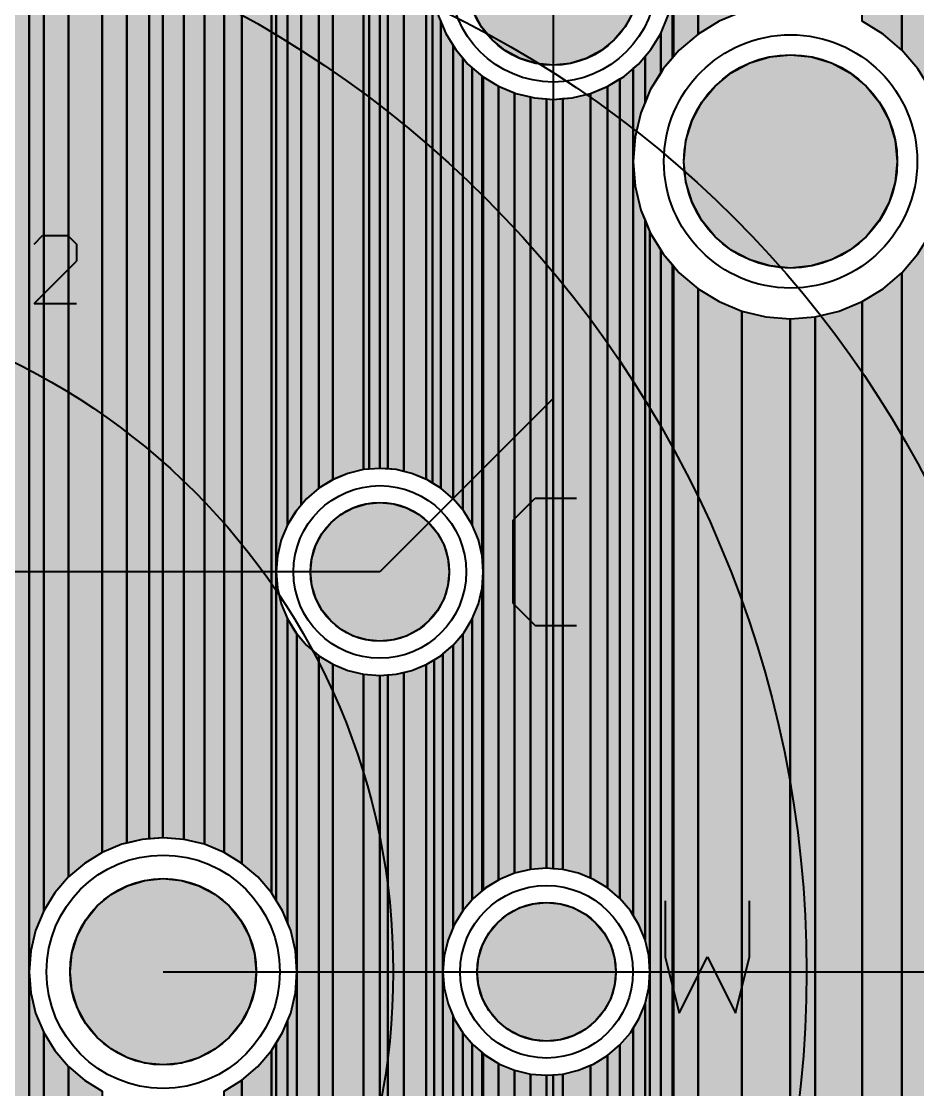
# Model space of a CAD drawing. Header units: millimetres. Extents: x 3 to 111, y 3 to 56.
# Drawn here: x 27.7 to 41.14, y 27.58 to 43.61 of the extents above; entities that cross this region are included whole.
import ezdxf

# ---------------------------------------------------------------- set-up
doc = ezdxf.new("R2010")
doc.units = ezdxf.units.MM
for name, color, linetype in [('bottom_copper', 7, 'Continuous'), ('drill_plated', 7, 'Continuous'), ('top_copper', 7, 'Continuous'), ('top_silk', 7, 'Continuous')]:
    doc.layers.add(name, color=color, linetype=linetype)

# ---------------------------------------------------------------- blocks, each defined once
blk = doc.blocks.new('Block20010')
at = {"layer": 'bottom_copper', "lineweight": 40}
for points in [[(1.3003, 39.5197), (1.0185, 39.7603), (0.7026, 39.9539), (0.7026, 51.435), (1.3003, 51.435), (1.3003, 39.5197)], [(1.7345, 38.922), (1.5409, 39.2379), (1.3003, 39.5197), (1.3003, 51.435), (1.7345, 51.435), (1.7345, 38.922)], [(1.7345, 0), (1.3003, 0), (1.3003, 36.1803), (1.5409, 36.4621), (1.7345, 36.778), (1.7345, 0)], [(1.3003, 0), (0.7026, 0), (0.7026, 35.7461), (1.0185, 35.9397), (1.3003, 36.1803), (1.3003, 0)], [(0.7026, 0), (0, 0), (0, 35.5178), (0.3603, 35.6043), (0.7026, 35.7461), (0.7026, 0)], [(0, 0), (-0.373, 0), (-0.373, 35.489), (-0.3694, 35.4887), (0, 35.5178), (0, 0)]]:
    blk.add_hatch(color=7, dxfattribs=at).paths.add_polyline_path(points, flags=0)
at = {"layer": 'bottom_copper', "color": 7, "lineweight": 40}
for points in [[(1.3003, 39.5197), (1.0185, 39.7603), (0.7026, 39.9539), (0.7026, 51.435), (1.3003, 51.435), (1.3003, 39.5197)], [(1.7345, 38.922), (1.5409, 39.2379), (1.3003, 39.5197), (1.3003, 51.435), (1.7345, 51.435), (1.7345, 38.922)], [(1.7345, 0), (1.3003, 0), (1.3003, 36.1803), (1.5409, 36.4621), (1.7345, 36.778), (1.7345, 0)], [(1.3003, 0), (0.7026, 0), (0.7026, 35.7461), (1.0185, 35.9397), (1.3003, 36.1803), (1.3003, 0)], [(0.7026, 0), (0, 0), (0, 35.5178), (0.3603, 35.6043), (0.7026, 35.7461), (0.7026, 0)], [(0, 0), (-0.373, 0), (-0.373, 35.489), (-0.3694, 35.4887), (0, 35.5178), (0, 0)]]:
    blk.add_lwpolyline(points, close=True, dxfattribs=at)
blk = doc.blocks.new('Block20551')
at = {"layer": 'bottom_copper', "lineweight": 40}
for points in [[(2.029, 39.76), (1.747, 39.52), (1.66, 39.418), (1.66, 51.435), (2.029, 51.435), (2.029, 39.76)], [(2.687, 40.096), (2.345, 39.954), (2.029, 39.76), (2.029, 51.435), (2.687, 51.435), (2.687, 40.096)], [(1.66, 39.418), (1.644, 39.398), (1.644, 40.307), (1.66, 40.59), (1.66, 39.418)], [(1.644, 39.398), (1.507, 39.238), (1.469, 39.176), (1.469, 39.769), (1.577, 40.031), (1.644, 40.307), (1.644, 39.398)], [(1.469, 39.176), (1.313, 38.922), (1.235, 38.734), (1.235, 39.427), (1.32, 39.527), (1.469, 39.769), (1.469, 39.176)], [(1.235, 38.734), (1.171, 38.58), (1.085, 38.219), (1.056, 37.85), (1.056, 39.242), (1.136, 39.311), (1.235, 39.427), (1.235, 38.734)], [(1.056, 26.536), (1.014, 26.604), (0.856, 26.789), (0.856, 39.087), (0.92, 39.126), (1.056, 39.242), (1.056, 26.536)], [(0.67, 26.947), (0.462, 27.075), (0.416, 27.094), (0.416, 38.87), (0.67, 38.975), (0.67, 26.947)], [(0.856, 26.789), (0.67, 26.947), (0.67, 38.975), (0.678, 38.978), (0.856, 39.087), (0.856, 26.789)], [(0.416, 27.094), (0.237, 27.168), (0, 27.225), (0, 38.792), (0.14, 38.803), (0.416, 38.87), (0.416, 27.094)], [(0, 27.225), (-0.146, 27.236), (-0.146, 38.781), (-0.143, 38.781), (0, 38.792), (0, 27.225)], [(1.235, 26.17), (1.142, 26.396), (1.056, 26.536), (1.056, 37.85), (1.085, 37.481), (1.171, 37.12), (1.235, 36.966), (1.235, 26.17)], [(1.306, 25.69), (1.292, 25.933), (1.235, 26.17), (1.235, 36.966), (1.306, 36.794), (1.306, 25.69)], [(1.469, 11.611), (1.32, 11.853), (1.306, 11.87), (1.306, 36.794), (1.313, 36.778), (1.469, 36.524), (1.469, 11.611)], [(1.644, 11.073), (1.577, 11.349), (1.469, 11.611), (1.469, 36.524), (1.507, 36.462), (1.644, 36.302), (1.644, 11.073)], [(1.66, 10.79), (1.644, 11.073), (1.644, 36.302), (1.66, 36.282), (1.66, 10.79)], [(2.029, 0), (1.66, 0), (1.66, 36.282), (1.747, 36.18), (2.029, 35.94), (2.029, 0)], [(2.687, 0), (2.029, 0), (2.029, 35.94), (2.345, 35.746), (2.687, 35.604), (2.687, 0)], [(3.413, 0), (2.687, 0), (2.687, 35.604), (3.047, 35.518), (3.413, 35.489), (3.413, 0)], [(1.306, 11.87), (1.235, 11.953), (1.235, 25.21), (1.292, 25.447), (1.306, 25.69), (1.306, 11.87)], [(1.235, 11.953), (1.136, 12.069), (1.056, 12.138), (1.056, 24.844), (1.142, 24.984), (1.235, 25.21), (1.235, 11.953)], [(1.056, 12.138), (0.92, 12.254), (0.856, 12.293), (0.856, 24.591), (1.014, 24.776), (1.056, 24.844), (1.056, 12.138)], [(0.856, 12.293), (0.678, 12.402), (0.67, 12.405), (0.67, 24.433), (0.856, 24.591), (0.856, 12.293)], [(0.67, 12.405), (0.416, 12.51), (0.416, 24.286), (0.462, 24.305), (0.67, 24.433), (0.67, 12.405)], [(0.416, 12.51), (0.14, 12.577), (0, 12.588), (0, 24.155), (0.237, 24.212), (0.416, 24.286), (0.416, 12.51)], [(0, 12.588), (-0.143, 12.599), (-0.146, 12.599), (-0.146, 24.143), (0, 24.155), (0, 12.588)]]:
    blk.add_hatch(color=7, dxfattribs=at).paths.add_polyline_path(points, flags=0)
at = {"layer": 'bottom_copper', "color": 7, "lineweight": 40}
for points in [[(2.029, 39.76), (1.747, 39.52), (1.66, 39.418), (1.66, 51.435), (2.029, 51.435), (2.029, 39.76)], [(2.687, 40.096), (2.345, 39.954), (2.029, 39.76), (2.029, 51.435), (2.687, 51.435), (2.687, 40.096)], [(1.66, 39.418), (1.644, 39.398), (1.644, 40.307), (1.66, 40.59), (1.66, 39.418)], [(1.644, 39.398), (1.507, 39.238), (1.469, 39.176), (1.469, 39.769), (1.577, 40.031), (1.644, 40.307), (1.644, 39.398)], [(1.469, 39.176), (1.313, 38.922), (1.235, 38.734), (1.235, 39.427), (1.32, 39.527), (1.469, 39.769), (1.469, 39.176)], [(1.235, 38.734), (1.171, 38.58), (1.085, 38.219), (1.056, 37.85), (1.056, 39.242), (1.136, 39.311), (1.235, 39.427), (1.235, 38.734)], [(1.056, 26.536), (1.014, 26.604), (0.856, 26.789), (0.856, 39.087), (0.92, 39.126), (1.056, 39.242), (1.056, 26.536)], [(0.67, 26.947), (0.462, 27.075), (0.416, 27.094), (0.416, 38.87), (0.67, 38.975), (0.67, 26.947)], [(0.856, 26.789), (0.67, 26.947), (0.67, 38.975), (0.678, 38.978), (0.856, 39.087), (0.856, 26.789)], [(0.416, 27.094), (0.237, 27.168), (0, 27.225), (0, 38.792), (0.14, 38.803), (0.416, 38.87), (0.416, 27.094)], [(0, 27.225), (-0.146, 27.236), (-0.146, 38.781), (-0.143, 38.781), (0, 38.792), (0, 27.225)], [(1.235, 26.17), (1.142, 26.396), (1.056, 26.536), (1.056, 37.85), (1.085, 37.481), (1.171, 37.12), (1.235, 36.966), (1.235, 26.17)], [(1.306, 25.69), (1.292, 25.933), (1.235, 26.17), (1.235, 36.966), (1.306, 36.794), (1.306, 25.69)], [(1.469, 11.611), (1.32, 11.853), (1.306, 11.87), (1.306, 36.794), (1.313, 36.778), (1.469, 36.524), (1.469, 11.611)], [(1.644, 11.073), (1.577, 11.349), (1.469, 11.611), (1.469, 36.524), (1.507, 36.462), (1.644, 36.302), (1.644, 11.073)], [(1.66, 10.79), (1.644, 11.073), (1.644, 36.302), (1.66, 36.282), (1.66, 10.79)], [(2.029, 0), (1.66, 0), (1.66, 36.282), (1.747, 36.18), (2.029, 35.94), (2.029, 0)], [(2.687, 0), (2.029, 0), (2.029, 35.94), (2.345, 35.746), (2.687, 35.604), (2.687, 0)], [(3.413, 0), (2.687, 0), (2.687, 35.604), (3.047, 35.518), (3.413, 35.489), (3.413, 0)], [(1.306, 11.87), (1.235, 11.953), (1.235, 25.21), (1.292, 25.447), (1.306, 25.69), (1.306, 11.87)], [(1.235, 11.953), (1.136, 12.069), (1.056, 12.138), (1.056, 24.844), (1.142, 24.984), (1.235, 25.21), (1.235, 11.953)], [(1.056, 12.138), (0.92, 12.254), (0.856, 12.293), (0.856, 24.591), (1.014, 24.776), (1.056, 24.844), (1.056, 12.138)], [(0.856, 12.293), (0.678, 12.402), (0.67, 12.405), (0.67, 24.433), (0.856, 24.591), (0.856, 12.293)], [(0.67, 12.405), (0.416, 12.51), (0.416, 24.286), (0.462, 24.305), (0.67, 24.433), (0.67, 12.405)], [(0.416, 12.51), (0.14, 12.577), (0, 12.588), (0, 24.155), (0.237, 24.212), (0.416, 24.286), (0.416, 12.51)], [(0, 12.588), (-0.143, 12.599), (-0.146, 12.599), (-0.146, 24.143), (0, 24.155), (0, 12.588)]]:
    blk.add_lwpolyline(points, close=True, dxfattribs=at)
blk = doc.blocks.new('Block21412')
at = {"layer": 'bottom_copper', "lineweight": 40}
for points in [[(0, 33.235), (-0.12, 33.244), (-0.122, 33.244), (-0.122, 51.435), (0, 51.435), (0, 33.235)], [(0.241, 33.197), (0.123, 33.225), (0, 33.235), (0, 51.435), (0.241, 51.435), (0.241, 33.197)], [(0.576, 33.079), (0.361, 33.168), (0.241, 33.197), (0.241, 51.435), (0.576, 51.435), (0.576, 33.079)], [(0.671, 33.022), (0.586, 33.075), (0.576, 33.079), (0.576, 51.435), (0.671, 51.435), (0.671, 33.022)], [(0.794, 32.947), (0.671, 33.022), (0.671, 40.59), (0.694, 40.307), (0.76, 40.031), (0.794, 39.949), (0.794, 32.947)], [(0.979, 32.789), (0.794, 32.947), (0.794, 39.949), (0.869, 39.769), (0.979, 39.588), (0.979, 32.789)], [(1.123, 32.621), (0.979, 32.789), (0.979, 39.588), (1.017, 39.527), (1.123, 39.403), (1.123, 32.621)], [(1.265, 32.396), (1.138, 32.603), (1.123, 32.621), (1.123, 39.403), (1.201, 39.311), (1.265, 39.256), (1.265, 32.396)], [(1.415, 31.933), (1.358, 32.17), (1.265, 32.396), (1.265, 39.256), (1.415, 39.128), (1.415, 31.933)], [(1.43, 31.69), (1.415, 31.933), (1.415, 39.128), (1.417, 39.126), (1.43, 39.119), (1.43, 31.69)], [(1.659, 27.065), (1.467, 26.947), (1.43, 26.916), (1.43, 39.119), (1.659, 38.978), (1.659, 27.065)], [(1.9, 27.168), (1.675, 27.075), (1.659, 27.065), (1.659, 38.978), (1.9, 38.878), (1.9, 27.168)], [(2.137, 27.225), (1.9, 27.168), (1.9, 38.878), (1.921, 38.87), (2.137, 38.818), (2.137, 27.225)], [(2.38, 27.244), (2.137, 27.225), (2.137, 38.818), (2.197, 38.803), (2.38, 38.789), (2.38, 27.244)], [(2.477, 27.236), (2.38, 27.244), (2.38, 38.789), (2.477, 38.781), (2.477, 27.236)], [(1.43, 26.916), (1.415, 26.903), (1.415, 31.447), (1.43, 31.69), (1.43, 26.916)], [(1.415, 26.903), (1.281, 26.789), (1.265, 26.77), (1.265, 30.984), (1.358, 31.21), (1.415, 31.447), (1.415, 26.903)], [(1.265, 26.77), (1.123, 26.604), (1.123, 30.759), (1.138, 30.776), (1.265, 30.984), (1.265, 26.77)], [(1.123, 26.604), (0.995, 26.396), (0.979, 26.356), (0.979, 30.591), (1.123, 30.759), (1.123, 26.604)], [(0.826, 20.92), (0.794, 20.947), (0.694, 21.009), (0.694, 30.371), (0.794, 30.433), (0.826, 30.46), (0.826, 20.92)], [(0.979, 26.356), (0.902, 26.17), (0.845, 25.933), (0.826, 25.69), (0.826, 30.46), (0.979, 30.591), (0.979, 26.356)], [(0.576, 21.079), (0.361, 21.168), (0.241, 21.197), (0.241, 30.183), (0.361, 30.212), (0.576, 30.301), (0.576, 21.079)], [(0.694, 21.009), (0.586, 21.075), (0.576, 21.079), (0.576, 30.301), (0.586, 30.305), (0.694, 30.371), (0.694, 21.009)], [(0, 21.235), (-0.12, 21.244), (-0.122, 21.244), (-0.122, 30.136), (-0.12, 30.136), (0, 30.145), (0, 21.235)], [(0.241, 21.197), (0.123, 21.225), (0, 21.235), (0, 30.145), (0.123, 30.155), (0.241, 30.183), (0.241, 21.197)], [(0.979, 20.789), (0.826, 20.92), (0.826, 25.69), (0.845, 25.447), (0.902, 25.21), (0.979, 25.024), (0.979, 20.789)], [(1.123, 20.621), (0.979, 20.789), (0.979, 25.024), (0.995, 24.984), (1.123, 24.776), (1.123, 20.621)], [(1.265, 20.396), (1.138, 20.604), (1.123, 20.621), (1.123, 24.776), (1.265, 24.61), (1.265, 20.396)], [(1.415, 19.933), (1.358, 20.17), (1.265, 20.396), (1.265, 24.61), (1.281, 24.591), (1.415, 24.477), (1.415, 19.933)], [(1.43, 19.69), (1.415, 19.933), (1.415, 24.477), (1.43, 24.464), (1.43, 19.69)], [(1.659, 12.402), (1.43, 12.261), (1.43, 24.464), (1.467, 24.433), (1.659, 24.315), (1.659, 12.402)], [(1.9, 12.502), (1.659, 12.402), (1.659, 24.315), (1.675, 24.305), (1.9, 24.212), (1.9, 12.502)], [(2.137, 12.562), (1.921, 12.51), (1.9, 12.502), (1.9, 24.212), (2.137, 24.155), (2.137, 12.562)], [(2.38, 12.591), (2.197, 12.577), (2.137, 12.562), (2.137, 24.155), (2.38, 24.136), (2.38, 12.591)], [(2.477, 12.599), (2.38, 12.591), (2.38, 24.136), (2.477, 24.143), (2.477, 12.599)]]:
    blk.add_hatch(color=7, dxfattribs=at).paths.add_polyline_path(points, flags=0)
at = {"layer": 'bottom_copper', "color": 7, "lineweight": 40}
for points in [[(0, 33.235), (-0.12, 33.244), (-0.122, 33.244), (-0.122, 51.435), (0, 51.435), (0, 33.235)], [(0.241, 33.197), (0.123, 33.225), (0, 33.235), (0, 51.435), (0.241, 51.435), (0.241, 33.197)], [(0.576, 33.079), (0.361, 33.168), (0.241, 33.197), (0.241, 51.435), (0.576, 51.435), (0.576, 33.079)], [(0.671, 33.022), (0.586, 33.075), (0.576, 33.079), (0.576, 51.435), (0.671, 51.435), (0.671, 33.022)], [(0.794, 32.947), (0.671, 33.022), (0.671, 40.59), (0.694, 40.307), (0.76, 40.031), (0.794, 39.949), (0.794, 32.947)], [(0.979, 32.789), (0.794, 32.947), (0.794, 39.949), (0.869, 39.769), (0.979, 39.588), (0.979, 32.789)], [(1.123, 32.621), (0.979, 32.789), (0.979, 39.588), (1.017, 39.527), (1.123, 39.403), (1.123, 32.621)], [(1.265, 32.396), (1.138, 32.603), (1.123, 32.621), (1.123, 39.403), (1.201, 39.311), (1.265, 39.256), (1.265, 32.396)], [(1.415, 31.933), (1.358, 32.17), (1.265, 32.396), (1.265, 39.256), (1.415, 39.128), (1.415, 31.933)], [(1.43, 31.69), (1.415, 31.933), (1.415, 39.128), (1.417, 39.126), (1.43, 39.119), (1.43, 31.69)], [(1.659, 27.065), (1.467, 26.947), (1.43, 26.916), (1.43, 39.119), (1.659, 38.978), (1.659, 27.065)], [(1.9, 27.168), (1.675, 27.075), (1.659, 27.065), (1.659, 38.978), (1.9, 38.878), (1.9, 27.168)], [(2.137, 27.225), (1.9, 27.168), (1.9, 38.878), (1.921, 38.87), (2.137, 38.818), (2.137, 27.225)], [(2.38, 27.244), (2.137, 27.225), (2.137, 38.818), (2.197, 38.803), (2.38, 38.789), (2.38, 27.244)], [(2.477, 27.236), (2.38, 27.244), (2.38, 38.789), (2.477, 38.781), (2.477, 27.236)], [(1.43, 26.916), (1.415, 26.903), (1.415, 31.447), (1.43, 31.69), (1.43, 26.916)], [(1.415, 26.903), (1.281, 26.789), (1.265, 26.77), (1.265, 30.984), (1.358, 31.21), (1.415, 31.447), (1.415, 26.903)], [(1.265, 26.77), (1.123, 26.604), (1.123, 30.759), (1.138, 30.776), (1.265, 30.984), (1.265, 26.77)], [(1.123, 26.604), (0.995, 26.396), (0.979, 26.356), (0.979, 30.591), (1.123, 30.759), (1.123, 26.604)], [(0.826, 20.92), (0.794, 20.947), (0.694, 21.009), (0.694, 30.371), (0.794, 30.433), (0.826, 30.46), (0.826, 20.92)], [(0.979, 26.356), (0.902, 26.17), (0.845, 25.933), (0.826, 25.69), (0.826, 30.46), (0.979, 30.591), (0.979, 26.356)], [(0.576, 21.079), (0.361, 21.168), (0.241, 21.197), (0.241, 30.183), (0.361, 30.212), (0.576, 30.301), (0.576, 21.079)], [(0.694, 21.009), (0.586, 21.075), (0.576, 21.079), (0.576, 30.301), (0.586, 30.305), (0.694, 30.371), (0.694, 21.009)], [(0, 21.235), (-0.12, 21.244), (-0.122, 21.244), (-0.122, 30.136), (-0.12, 30.136), (0, 30.145), (0, 21.235)], [(0.241, 21.197), (0.123, 21.225), (0, 21.235), (0, 30.145), (0.123, 30.155), (0.241, 30.183), (0.241, 21.197)], [(0.979, 20.789), (0.826, 20.92), (0.826, 25.69), (0.845, 25.447), (0.902, 25.21), (0.979, 25.024), (0.979, 20.789)], [(1.123, 20.621), (0.979, 20.789), (0.979, 25.024), (0.995, 24.984), (1.123, 24.776), (1.123, 20.621)], [(1.265, 20.396), (1.138, 20.604), (1.123, 20.621), (1.123, 24.776), (1.265, 24.61), (1.265, 20.396)], [(1.415, 19.933), (1.358, 20.17), (1.265, 20.396), (1.265, 24.61), (1.281, 24.591), (1.415, 24.477), (1.415, 19.933)], [(1.43, 19.69), (1.415, 19.933), (1.415, 24.477), (1.43, 24.464), (1.43, 19.69)], [(1.659, 12.402), (1.43, 12.261), (1.43, 24.464), (1.467, 24.433), (1.659, 24.315), (1.659, 12.402)], [(1.9, 12.502), (1.659, 12.402), (1.659, 24.315), (1.675, 24.305), (1.9, 24.212), (1.9, 12.502)], [(2.137, 12.562), (1.921, 12.51), (1.9, 12.502), (1.9, 24.212), (2.137, 24.155), (2.137, 12.562)], [(2.38, 12.591), (2.197, 12.577), (2.137, 12.562), (2.137, 24.155), (2.38, 24.136), (2.38, 12.591)], [(2.477, 12.599), (2.38, 12.591), (2.38, 24.136), (2.477, 24.143), (2.477, 12.599)]]:
    blk.add_lwpolyline(points, close=True, dxfattribs=at)
blk = doc.blocks.new('Block21968')
at = {"layer": 'bottom_copper', "lineweight": 40}
for points in [[(0, 16.686), (-0.312, 16.711), (-0.315, 16.711), (-0.315, 40.445), (0, 40.445), (0, 16.686)], [(0.309, 16.613), (0.003, 16.686), (0, 16.686), (0, 40.445), (0.309, 40.445), (0.309, 16.613)], [(0.601, 16.492), (0.309, 16.613), (0.309, 40.445), (0.601, 40.445), (0.601, 16.492)], [(0.87, 16.327), (0.601, 16.492), (0.601, 40.445), (0.87, 40.445), (0.87, 16.327)], [(1.315, 15.882), (1.11, 16.122), (0.87, 16.327), (0.87, 40.445), (1.315, 40.445), (1.315, 15.882)], [(1.384, 15.77), (1.315, 15.882), (1.315, 40.445), (1.384, 40.445), (1.384, 15.77)], [(1.553, 21.405), (1.46, 21.18), (1.403, 20.943), (1.384, 20.7), (1.384, 40.445), (1.553, 40.445), (1.553, 21.405)], [(1.757, 21.703), (1.68, 21.613), (1.553, 21.405), (1.553, 40.445), (1.757, 40.445), (1.757, 21.703)], [(2.024, 21.957), (1.839, 21.799), (1.757, 21.703), (1.757, 40.445), (2.024, 40.445), (2.024, 21.957)], [(2.232, 22.084), (2.024, 21.957), (2.024, 40.445), (2.232, 40.445), (2.232, 22.084)], [(2.695, 22.235), (2.458, 22.178), (2.232, 22.084), (2.232, 40.445), (2.695, 40.445), (2.695, 22.235)], [(2.776, 22.241), (2.695, 22.235), (2.695, 40.445), (2.776, 40.445), (2.776, 22.241)], [(2.936, 22.254), (2.776, 22.241), (2.776, 40.445), (2.936, 40.445), (2.936, 22.254)], [(1.553, 15.436), (1.48, 15.613), (1.384, 15.77), (1.384, 20.7), (1.403, 20.457), (1.46, 20.219), (1.553, 19.994), (1.553, 15.436)], [(1.693, 14.7), (1.674, 15.014), (1.601, 15.321), (1.553, 15.436), (1.553, 19.994), (1.68, 19.786), (1.693, 19.772), (1.693, 14.7)], [(2.024, 9.957), (1.839, 9.799), (1.693, 9.628), (1.693, 19.772), (1.839, 19.601), (2.024, 19.442), (2.024, 9.957)], [(2.232, 10.085), (2.024, 9.957), (2.024, 19.442), (2.232, 19.315), (2.232, 10.085)], [(2.695, 10.235), (2.458, 10.178), (2.232, 10.085), (2.232, 19.315), (2.458, 19.222), (2.695, 19.165), (2.695, 10.235)], [(2.936, 10.254), (2.695, 10.235), (2.695, 19.165), (2.936, 19.146), (2.936, 10.254)], [(1.693, 9.628), (1.68, 9.613), (1.553, 9.405), (1.553, 13.963), (1.601, 14.078), (1.674, 14.385), (1.693, 14.7), (1.693, 9.628)], [(1.553, 9.405), (1.46, 9.18), (1.403, 8.943), (1.384, 8.7), (1.384, 13.63), (1.48, 13.787), (1.553, 13.963), (1.553, 9.405)], [(1.384, 0.451), (1.315, 0.445), (1.315, 13.518), (1.384, 13.63), (1.384, 0.451)], [(1.315, 0.445), (1.018, 0.422), (0.87, 0.386), (0.87, 13.073), (1.11, 13.278), (1.315, 13.518), (1.315, 0.445)], [(0.87, 0.386), (0.658, 0.335), (0.601, 0.312), (0.601, 12.908), (0.87, 13.073), (0.87, 0.386)]]:
    blk.add_hatch(color=7, dxfattribs=at).paths.add_polyline_path(points, flags=0)
at = {"layer": 'bottom_copper', "color": 7, "lineweight": 40}
for points in [[(0, 16.686), (-0.312, 16.711), (-0.315, 16.711), (-0.315, 40.445), (0, 40.445), (0, 16.686)], [(0.309, 16.613), (0.003, 16.686), (0, 16.686), (0, 40.445), (0.309, 40.445), (0.309, 16.613)], [(0.601, 16.492), (0.309, 16.613), (0.309, 40.445), (0.601, 40.445), (0.601, 16.492)], [(0.87, 16.327), (0.601, 16.492), (0.601, 40.445), (0.87, 40.445), (0.87, 16.327)], [(1.315, 15.882), (1.11, 16.122), (0.87, 16.327), (0.87, 40.445), (1.315, 40.445), (1.315, 15.882)], [(1.384, 15.77), (1.315, 15.882), (1.315, 40.445), (1.384, 40.445), (1.384, 15.77)], [(1.553, 21.405), (1.46, 21.18), (1.403, 20.943), (1.384, 20.7), (1.384, 40.445), (1.553, 40.445), (1.553, 21.405)], [(1.757, 21.703), (1.68, 21.613), (1.553, 21.405), (1.553, 40.445), (1.757, 40.445), (1.757, 21.703)], [(2.024, 21.957), (1.839, 21.799), (1.757, 21.703), (1.757, 40.445), (2.024, 40.445), (2.024, 21.957)], [(2.232, 22.084), (2.024, 21.957), (2.024, 40.445), (2.232, 40.445), (2.232, 22.084)], [(2.695, 22.235), (2.458, 22.178), (2.232, 22.084), (2.232, 40.445), (2.695, 40.445), (2.695, 22.235)], [(2.776, 22.241), (2.695, 22.235), (2.695, 40.445), (2.776, 40.445), (2.776, 22.241)], [(2.936, 22.254), (2.776, 22.241), (2.776, 40.445), (2.936, 40.445), (2.936, 22.254)], [(1.553, 15.436), (1.48, 15.613), (1.384, 15.77), (1.384, 20.7), (1.403, 20.457), (1.46, 20.219), (1.553, 19.994), (1.553, 15.436)], [(1.693, 14.7), (1.674, 15.014), (1.601, 15.321), (1.553, 15.436), (1.553, 19.994), (1.68, 19.786), (1.693, 19.772), (1.693, 14.7)], [(2.024, 9.957), (1.839, 9.799), (1.693, 9.628), (1.693, 19.772), (1.839, 19.601), (2.024, 19.442), (2.024, 9.957)], [(2.232, 10.085), (2.024, 9.957), (2.024, 19.442), (2.232, 19.315), (2.232, 10.085)], [(2.695, 10.235), (2.458, 10.178), (2.232, 10.085), (2.232, 19.315), (2.458, 19.222), (2.695, 19.165), (2.695, 10.235)], [(2.936, 10.254), (2.695, 10.235), (2.695, 19.165), (2.936, 19.146), (2.936, 10.254)], [(1.693, 9.628), (1.68, 9.613), (1.553, 9.405), (1.553, 13.963), (1.601, 14.078), (1.674, 14.385), (1.693, 14.7), (1.693, 9.628)], [(1.553, 9.405), (1.46, 9.18), (1.403, 8.943), (1.384, 8.7), (1.384, 13.63), (1.48, 13.787), (1.553, 13.963), (1.553, 9.405)], [(1.384, 0.451), (1.315, 0.445), (1.315, 13.518), (1.384, 13.63), (1.384, 0.451)], [(1.315, 0.445), (1.018, 0.422), (0.87, 0.386), (0.87, 13.073), (1.11, 13.278), (1.315, 13.518), (1.315, 0.445)], [(0.87, 0.386), (0.658, 0.335), (0.601, 0.312), (0.601, 12.908), (0.87, 13.073), (0.87, 0.386)]]:
    blk.add_lwpolyline(points, close=True, dxfattribs=at)
blk = doc.blocks.new('Block22332')
at = {"layer": 'bottom_copper', "lineweight": 40}
for points in [[(4.44, 0), (1.606, 0), (1.606, 51.435), (4.44, 51.435), (4.44, 0)], [(4.659, 26.603), (4.538, 26.311), (4.465, 26.005), (4.44, 25.69), (4.44, 51.435), (4.659, 51.435), (4.659, 26.603)], [(5.029, 27.112), (4.824, 26.872), (4.659, 26.603), (4.659, 51.435), (5.029, 51.435), (5.029, 27.112)], [(5.538, 27.482), (5.269, 27.317), (5.029, 27.112), (5.029, 51.435), (5.538, 51.435), (5.538, 27.482)], [(5.905, 27.621), (5.83, 27.603), (5.538, 27.482), (5.538, 51.435), (5.905, 51.435), (5.905, 27.621)], [(6.241, 27.685), (6.137, 27.676), (5.905, 27.621), (5.905, 51.435), (6.241, 51.435), (6.241, 27.685)], [(6.448, 27.701), (6.241, 27.685), (6.241, 51.435), (6.448, 51.435), (6.448, 27.701)], [(4.659, 0), (4.44, 0), (4.44, 25.69), (4.465, 25.375), (4.538, 25.069), (4.659, 24.777), (4.659, 0)], [(5.029, 0), (4.659, 0), (4.659, 24.777), (4.824, 24.508), (5.029, 24.268), (5.029, 0)], [(5.538, 0), (5.029, 0), (5.029, 24.268), (5.269, 24.063), (5.538, 23.898), (5.538, 0)]]:
    blk.add_hatch(color=7, dxfattribs=at).paths.add_polyline_path(points, flags=0)
at = {"layer": 'bottom_copper', "color": 7, "lineweight": 40}
for points in [[(4.44, 0), (1.606, 0), (1.606, 51.435), (4.44, 51.435), (4.44, 0)], [(4.659, 26.603), (4.538, 26.311), (4.465, 26.005), (4.44, 25.69), (4.44, 51.435), (4.659, 51.435), (4.659, 26.603)], [(5.029, 27.112), (4.824, 26.872), (4.659, 26.603), (4.659, 51.435), (5.029, 51.435), (5.029, 27.112)], [(5.538, 27.482), (5.269, 27.317), (5.029, 27.112), (5.029, 51.435), (5.538, 51.435), (5.538, 27.482)], [(5.905, 27.621), (5.83, 27.603), (5.538, 27.482), (5.538, 51.435), (5.905, 51.435), (5.905, 27.621)], [(6.241, 27.685), (6.137, 27.676), (5.905, 27.621), (5.905, 51.435), (6.241, 51.435), (6.241, 27.685)], [(6.448, 27.701), (6.241, 27.685), (6.241, 51.435), (6.448, 51.435), (6.448, 27.701)], [(4.659, 0), (4.44, 0), (4.44, 25.69), (4.465, 25.375), (4.538, 25.069), (4.659, 24.777), (4.659, 0)], [(5.029, 0), (4.659, 0), (4.659, 24.777), (4.824, 24.508), (5.029, 24.268), (5.029, 0)], [(5.538, 0), (5.029, 0), (5.029, 24.268), (5.269, 24.063), (5.538, 23.898), (5.538, 0)]]:
    blk.add_lwpolyline(points, close=True, dxfattribs=at)

msp = doc.modelspace()

# ---------------------------------------------------------------- hatches: boundary and pattern name
at = {"layer": 'bottom_copper', "lineweight": 40}
for points in [[(36.949, 43.997), (36.875, 43.754), (36.755, 43.53), (36.594, 43.334), (36.398, 43.173), (36.174, 43.053), (35.931, 42.979), (35.678, 42.955), (35.425, 42.979), (35.182, 43.053), (34.958, 43.173), (34.762, 43.334), (34.601, 43.53), (34.481, 43.754), (34.407, 43.997), (34.383, 44.25), (34.407, 44.503), (34.481, 44.746), (34.601, 44.97), (34.762, 45.166), (34.958, 45.327), (35.182, 45.447), (35.425, 45.521), (35.678, 45.545), (35.931, 45.521), (36.174, 45.447), (36.398, 45.327), (36.594, 45.166), (36.755, 44.97), (36.875, 44.746), (36.949, 44.503), (36.973, 44.25), (36.949, 43.997)], [(40.807, 41.198), (40.716, 40.898), (40.568, 40.621), (40.369, 40.379), (40.127, 40.18), (39.85, 40.032), (39.55, 39.941), (39.238, 39.91), (38.926, 39.941), (38.626, 40.032), (38.349, 40.18), (38.107, 40.379), (37.908, 40.621), (37.76, 40.898), (37.669, 41.198), (37.638, 41.51), (37.669, 41.822), (37.76, 42.122), (37.908, 42.399), (38.107, 42.641), (38.349, 42.84), (38.626, 42.988), (38.926, 43.079), (39.238, 43.11), (39.55, 43.079), (39.85, 42.988), (40.127, 42.84), (40.369, 42.641), (40.568, 42.399), (40.716, 42.122), (40.807, 41.822), (40.838, 41.51), (40.807, 41.198)], [(34.099, 35.147), (34.04, 34.951), (33.944, 34.771), (33.814, 34.614), (33.657, 34.484), (33.477, 34.388), (33.281, 34.329), (33.078, 34.309), (32.875, 34.329), (32.679, 34.388), (32.499, 34.484), (32.342, 34.614), (32.212, 34.771), (32.116, 34.951), (32.057, 35.147), (32.037, 35.35), (32.057, 35.553), (32.116, 35.749), (32.212, 35.929), (32.342, 36.086), (32.499, 36.216), (32.679, 36.312), (32.875, 36.371), (33.078, 36.391), (33.281, 36.371), (33.477, 36.312), (33.657, 36.216), (33.814, 36.086), (33.944, 35.929), (34.04, 35.749), (34.099, 35.553), (34.119, 35.35), (34.099, 35.147)], [(31.198, 29.077), (31.119, 28.815), (30.99, 28.574), (30.816, 28.362), (30.604, 28.188), (30.363, 28.059), (30.101, 27.98), (29.828, 27.953), (29.555, 27.98), (29.293, 28.059), (29.052, 28.188), (28.84, 28.362), (28.666, 28.574), (28.537, 28.815), (28.458, 29.077), (28.431, 29.35), (28.458, 29.623), (28.537, 29.885), (28.666, 30.126), (28.84, 30.338), (29.052, 30.512), (29.293, 30.641), (29.555, 30.72), (29.828, 30.747), (30.101, 30.72), (30.363, 30.641), (30.604, 30.512), (30.816, 30.338), (30.99, 30.126), (31.119, 29.885), (31.198, 29.623), (31.225, 29.35), (31.198, 29.077)], [(36.599, 29.147), (36.54, 28.951), (36.444, 28.771), (36.314, 28.614), (36.157, 28.484), (35.977, 28.388), (35.781, 28.329), (35.578, 28.309), (35.375, 28.329), (35.179, 28.388), (34.999, 28.484), (34.842, 28.614), (34.712, 28.771), (34.616, 28.951), (34.557, 29.147), (34.537, 29.35), (34.557, 29.553), (34.616, 29.749), (34.712, 29.929), (34.842, 30.086), (34.999, 30.216), (35.179, 30.312), (35.375, 30.371), (35.578, 30.391), (35.781, 30.371), (35.977, 30.312), (36.157, 30.216), (36.314, 30.086), (36.444, 29.929), (36.54, 29.749), (36.599, 29.553), (36.619, 29.35), (36.599, 29.147)]]:
    msp.add_hatch(color=7, dxfattribs=at).paths.add_polyline_path(points, flags=0)
at = {"layer": 'drill_plated', "lineweight": 40}
for points in [[(36.949, 43.997), (36.875, 43.754), (36.755, 43.53), (36.594, 43.334), (36.398, 43.173), (36.174, 43.053), (35.931, 42.979), (35.678, 42.955), (35.425, 42.979), (35.182, 43.053), (34.958, 43.173), (34.762, 43.334), (34.601, 43.53), (34.481, 43.754), (34.407, 43.997), (34.383, 44.25), (34.407, 44.503), (34.481, 44.746), (34.601, 44.97), (34.762, 45.166), (34.958, 45.327), (35.182, 45.447), (35.425, 45.521), (35.678, 45.545), (35.931, 45.521), (36.174, 45.447), (36.398, 45.327), (36.594, 45.166), (36.755, 44.97), (36.875, 44.746), (36.949, 44.503), (36.973, 44.25), (36.949, 43.997)], [(40.807, 41.198), (40.716, 40.898), (40.568, 40.621), (40.369, 40.379), (40.127, 40.18), (39.85, 40.032), (39.55, 39.941), (39.238, 39.91), (38.926, 39.941), (38.626, 40.032), (38.349, 40.18), (38.107, 40.379), (37.908, 40.621), (37.76, 40.898), (37.669, 41.198), (37.638, 41.51), (37.669, 41.822), (37.76, 42.122), (37.908, 42.399), (38.107, 42.641), (38.349, 42.84), (38.626, 42.988), (38.926, 43.079), (39.238, 43.11), (39.55, 43.079), (39.85, 42.988), (40.127, 42.84), (40.369, 42.641), (40.568, 42.399), (40.716, 42.122), (40.807, 41.822), (40.838, 41.51), (40.807, 41.198)], [(34.099, 35.147), (34.04, 34.951), (33.944, 34.771), (33.814, 34.614), (33.657, 34.484), (33.477, 34.388), (33.281, 34.329), (33.078, 34.309), (32.875, 34.329), (32.679, 34.388), (32.499, 34.484), (32.342, 34.614), (32.212, 34.771), (32.116, 34.951), (32.057, 35.147), (32.037, 35.35), (32.057, 35.553), (32.116, 35.749), (32.212, 35.929), (32.342, 36.086), (32.499, 36.216), (32.679, 36.312), (32.875, 36.371), (33.078, 36.391), (33.281, 36.371), (33.477, 36.312), (33.657, 36.216), (33.814, 36.086), (33.944, 35.929), (34.04, 35.749), (34.099, 35.553), (34.119, 35.35), (34.099, 35.147)], [(31.198, 29.077), (31.119, 28.815), (30.99, 28.574), (30.816, 28.362), (30.604, 28.188), (30.363, 28.059), (30.101, 27.98), (29.828, 27.953), (29.555, 27.98), (29.293, 28.059), (29.052, 28.188), (28.84, 28.362), (28.666, 28.574), (28.537, 28.815), (28.458, 29.077), (28.431, 29.35), (28.458, 29.623), (28.537, 29.885), (28.666, 30.126), (28.84, 30.338), (29.052, 30.512), (29.293, 30.641), (29.555, 30.72), (29.828, 30.747), (30.101, 30.72), (30.363, 30.641), (30.604, 30.512), (30.816, 30.338), (30.99, 30.126), (31.119, 29.885), (31.198, 29.623), (31.225, 29.35), (31.198, 29.077)], [(36.599, 29.147), (36.54, 28.951), (36.444, 28.771), (36.314, 28.614), (36.157, 28.484), (35.977, 28.388), (35.781, 28.329), (35.578, 28.309), (35.375, 28.329), (35.179, 28.388), (34.999, 28.484), (34.842, 28.614), (34.712, 28.771), (34.616, 28.951), (34.557, 29.147), (34.537, 29.35), (34.557, 29.553), (34.616, 29.749), (34.712, 29.929), (34.842, 30.086), (34.999, 30.216), (35.179, 30.312), (35.375, 30.371), (35.578, 30.391), (35.781, 30.371), (35.977, 30.312), (36.157, 30.216), (36.314, 30.086), (36.444, 29.929), (36.54, 29.749), (36.599, 29.553), (36.619, 29.35), (36.599, 29.147)]]:
    msp.add_hatch(color=7, dxfattribs=at).paths.add_polyline_path(points, flags=0)
at = {"layer": 'top_copper', "lineweight": 40}
for points in [[(36.949, 43.997), (36.875, 43.754), (36.755, 43.53), (36.594, 43.334), (36.398, 43.173), (36.174, 43.053), (35.931, 42.979), (35.678, 42.955), (35.425, 42.979), (35.182, 43.053), (34.958, 43.173), (34.762, 43.334), (34.601, 43.53), (34.481, 43.754), (34.407, 43.997), (34.383, 44.25), (34.407, 44.503), (34.481, 44.746), (34.601, 44.97), (34.762, 45.166), (34.958, 45.327), (35.182, 45.447), (35.425, 45.521), (35.678, 45.545), (35.931, 45.521), (36.174, 45.447), (36.398, 45.327), (36.594, 45.166), (36.755, 44.97), (36.875, 44.746), (36.949, 44.503), (36.973, 44.25), (36.949, 43.997)], [(40.807, 41.198), (40.716, 40.898), (40.568, 40.621), (40.369, 40.379), (40.127, 40.18), (39.85, 40.032), (39.55, 39.941), (39.238, 39.91), (38.926, 39.941), (38.626, 40.032), (38.349, 40.18), (38.107, 40.379), (37.908, 40.621), (37.76, 40.898), (37.669, 41.198), (37.638, 41.51), (37.669, 41.822), (37.76, 42.122), (37.908, 42.399), (38.107, 42.641), (38.349, 42.84), (38.626, 42.988), (38.926, 43.079), (39.238, 43.11), (39.55, 43.079), (39.85, 42.988), (40.127, 42.84), (40.369, 42.641), (40.568, 42.399), (40.716, 42.122), (40.807, 41.822), (40.838, 41.51), (40.807, 41.198)], [(34.099, 35.147), (34.04, 34.951), (33.944, 34.771), (33.814, 34.614), (33.657, 34.484), (33.477, 34.388), (33.281, 34.329), (33.078, 34.309), (32.875, 34.329), (32.679, 34.388), (32.499, 34.484), (32.342, 34.614), (32.212, 34.771), (32.116, 34.951), (32.057, 35.147), (32.037, 35.35), (32.057, 35.553), (32.116, 35.749), (32.212, 35.929), (32.342, 36.086), (32.499, 36.216), (32.679, 36.312), (32.875, 36.371), (33.078, 36.391), (33.281, 36.371), (33.477, 36.312), (33.657, 36.216), (33.814, 36.086), (33.944, 35.929), (34.04, 35.749), (34.099, 35.553), (34.119, 35.35), (34.099, 35.147)], [(31.198, 29.077), (31.119, 28.815), (30.99, 28.574), (30.816, 28.362), (30.604, 28.188), (30.363, 28.059), (30.101, 27.98), (29.828, 27.953), (29.555, 27.98), (29.293, 28.059), (29.052, 28.188), (28.84, 28.362), (28.666, 28.574), (28.537, 28.815), (28.458, 29.077), (28.431, 29.35), (28.458, 29.623), (28.537, 29.885), (28.666, 30.126), (28.84, 30.338), (29.052, 30.512), (29.293, 30.641), (29.555, 30.72), (29.828, 30.747), (30.101, 30.72), (30.363, 30.641), (30.604, 30.512), (30.816, 30.338), (30.99, 30.126), (31.119, 29.885), (31.198, 29.623), (31.225, 29.35), (31.198, 29.077)], [(36.599, 29.147), (36.54, 28.951), (36.444, 28.771), (36.314, 28.614), (36.157, 28.484), (35.977, 28.388), (35.781, 28.329), (35.578, 28.309), (35.375, 28.329), (35.179, 28.388), (34.999, 28.484), (34.842, 28.614), (34.712, 28.771), (34.616, 28.951), (34.557, 29.147), (34.537, 29.35), (34.557, 29.553), (34.616, 29.749), (34.712, 29.929), (34.842, 30.086), (34.999, 30.216), (35.179, 30.312), (35.375, 30.371), (35.578, 30.391), (35.781, 30.371), (35.977, 30.312), (36.157, 30.216), (36.314, 30.086), (36.444, 29.929), (36.54, 29.749), (36.599, 29.553), (36.619, 29.35), (36.599, 29.147)]]:
    msp.add_hatch(color=7, dxfattribs=at).paths.add_polyline_path(points, flags=0)

# ---------------------------------------------------------------- linework, layer by layer
at = {"layer": 'bottom_copper', "color": 7, "lineweight": 40}
for p, q in [((29.825, 31.361), (29.825, 55.095)), ((29.825, 55.095), (29.825, 31.361)), ((33.076, 36.904), (33.076, 55.095)), ((33.076, 55.095), (33.076, 36.904)), ((33.958, 43.691), (34.066, 43.429)), ((37.29, 43.429), (37.398, 43.691)), ((38.166, 43.614), (37.85, 43.42)), ((40.626, 43.42), (40.31, 43.614)), ((34.066, 43.429), (34.215, 43.187)), ((37.142, 43.187), (37.29, 43.429)), ((37.85, 43.42), (37.568, 43.18)), ((40.908, 43.18), (40.626, 43.42)), ((34.215, 43.187), (34.399, 42.971)), ((36.957, 42.971), (37.142, 43.187)), ((37.568, 43.18), (37.328, 42.898)), ((41.148, 42.898), (40.908, 43.18)), ((34.399, 42.971), (34.615, 42.786)), ((36.741, 42.786), (36.957, 42.971)), ((37.328, 42.898), (37.134, 42.582)), ((34.615, 42.786), (34.857, 42.638)), ((36.499, 42.638), (36.741, 42.786)), ((34.857, 42.638), (35.119, 42.53)), ((35.119, 42.53), (35.395, 42.463)), ((35.961, 42.463), (36.237, 42.53)), ((36.237, 42.53), (36.499, 42.638)), ((37.134, 42.582), (36.992, 42.24)), ((35.395, 42.463), (35.675, 42.441)), ((35.675, 30.896), (35.675, 42.441)), ((35.675, 42.441), (35.678, 42.441)), ((35.675, 42.441), (35.675, 30.896)), ((35.678, 42.441), (35.961, 42.463)), ((36.992, 42.24), (36.906, 41.879)), ((36.906, 41.879), (36.877, 41.51)), ((36.877, 41.51), (36.906, 41.141)), ((36.906, 41.141), (36.992, 40.78)), ((36.992, 40.78), (37.134, 40.438)), ((37.134, 40.438), (37.328, 40.122)), ((37.328, 40.122), (37.568, 39.84)), ((40.908, 39.84), (41.148, 40.122)), ((37.568, 39.84), (37.85, 39.6)), ((40.626, 39.6), (40.908, 39.84)), ((37.85, 39.6), (38.166, 39.406)), ((40.31, 39.406), (40.626, 39.6)), ((38.166, 39.406), (38.508, 39.264)), ((39.968, 39.264), (40.31, 39.406)), ((38.508, 39.264), (38.869, 39.178)), ((38.869, 39.178), (39.234, 39.149)), ((39.234, 3.66), (39.234, 39.149)), ((39.234, 39.149), (39.238, 39.149)), ((39.234, 39.149), (39.234, 3.66)), ((39.238, 39.149), (39.607, 39.178)), ((39.607, 39.178), (39.968, 39.264)), ((32.835, 36.885), (32.598, 36.828)), ((33.076, 36.904), (32.835, 36.885)), ((33.078, 36.904), (33.076, 36.904)), ((33.321, 36.885), (33.078, 36.904)), ((33.558, 36.828), (33.321, 36.885)), ((32.372, 36.735), (32.164, 36.607)), ((32.598, 36.828), (32.372, 36.735)), ((33.784, 36.735), (33.558, 36.828)), ((33.992, 36.607), (33.784, 36.735)), ((32.164, 36.607), (31.979, 36.449)), ((34.177, 36.449), (33.992, 36.607)), ((31.979, 36.449), (31.821, 36.264)), ((34.335, 36.264), (34.177, 36.449)), ((31.821, 36.264), (31.693, 36.056)), ((34.463, 36.056), (34.335, 36.264)), ((31.693, 36.056), (31.6, 35.83)), ((34.556, 35.83), (34.463, 36.056)), ((31.6, 35.83), (31.543, 35.593)), ((34.613, 35.593), (34.556, 35.83)), ((31.543, 35.593), (31.524, 35.35)), ((34.627, 35.35), (34.613, 35.593)), ((31.524, 35.35), (31.543, 35.107)), ((34.613, 35.107), (34.627, 35.35)), ((31.543, 35.107), (31.6, 34.87)), ((34.556, 34.87), (34.613, 35.107)), ((31.6, 34.87), (31.693, 34.644)), ((34.463, 34.644), (34.556, 34.87)), ((31.693, 34.644), (31.821, 34.437)), ((34.335, 34.437), (34.463, 34.644)), ((31.821, 34.437), (31.979, 34.251)), ((34.177, 34.251), (34.335, 34.437)), ((31.979, 34.251), (32.164, 34.093)), ((33.992, 34.093), (34.177, 34.251)), ((32.164, 34.093), (32.372, 33.965)), ((33.784, 33.965), (33.992, 34.093)), ((32.372, 33.965), (32.598, 33.872)), ((32.598, 33.872), (32.835, 33.815)), ((33.321, 33.815), (33.558, 33.872)), ((33.558, 33.872), (33.784, 33.965)), ((32.835, 33.815), (33.076, 33.796)), ((33.076, 24.904), (33.076, 33.796)), ((33.076, 33.796), (33.078, 33.796)), ((33.076, 33.796), (33.076, 24.904)), ((33.078, 33.796), (33.321, 33.815)), ((29.206, 31.263), (28.915, 31.142)), ((29.513, 31.336), (29.206, 31.263)), ((29.825, 31.361), (29.513, 31.336)), ((29.828, 31.361), (29.825, 31.361)), ((30.143, 31.336), (29.828, 31.361)), ((30.45, 31.263), (30.143, 31.336)), ((30.741, 31.142), (30.45, 31.263)), ((28.915, 31.142), (28.646, 30.977)), ((31.01, 30.977), (30.741, 31.142)), ((28.646, 30.977), (28.406, 30.772)), ((31.25, 30.772), (31.01, 30.977)), ((35.098, 30.828), (34.872, 30.735)), ((35.335, 30.885), (35.098, 30.828)), ((35.578, 30.904), (35.335, 30.885)), ((35.675, 30.896), (35.578, 30.904)), ((35.821, 30.885), (35.675, 30.896)), ((36.058, 30.828), (35.821, 30.885)), ((36.284, 30.735), (36.058, 30.828)), ((28.406, 30.772), (28.201, 30.532)), ((31.455, 30.532), (31.25, 30.772)), ((34.872, 30.735), (34.664, 30.607)), ((36.492, 30.607), (36.284, 30.735)), ((28.201, 30.532), (28.036, 30.263)), ((31.62, 30.263), (31.455, 30.532)), ((34.664, 30.607), (34.479, 30.449)), ((36.677, 30.449), (36.492, 30.607)), ((34.479, 30.449), (34.321, 30.264)), ((36.835, 30.264), (36.677, 30.449)), ((28.036, 30.263), (27.915, 29.971)), ((31.741, 29.971), (31.62, 30.263)), ((34.321, 30.264), (34.193, 30.056)), ((36.963, 30.056), (36.835, 30.264)), ((34.193, 30.056), (34.1, 29.83)), ((37.056, 29.83), (36.963, 30.056)), ((27.915, 29.971), (27.842, 29.665)), ((31.814, 29.665), (31.741, 29.971)), ((34.1, 29.83), (34.043, 29.593)), ((37.113, 29.593), (37.056, 29.83)), ((27.842, 29.665), (27.817, 29.35)), ((31.833, 29.35), (31.814, 29.665)), ((34.043, 29.593), (34.024, 29.35)), ((37.127, 29.35), (37.113, 29.593)), ((27.817, 29.35), (27.842, 29.035)), ((31.814, 29.035), (31.833, 29.35)), ((34.024, 29.35), (34.043, 29.107)), ((37.113, 29.107), (37.127, 29.35)), ((27.842, 29.035), (27.915, 28.729)), ((31.741, 28.729), (31.814, 29.035)), ((34.043, 29.107), (34.1, 28.87)), ((37.056, 28.87), (37.113, 29.107)), ((34.1, 28.87), (34.193, 28.644)), ((36.963, 28.644), (37.056, 28.87)), ((27.915, 28.729), (28.036, 28.437)), ((31.62, 28.437), (31.741, 28.729)), ((34.193, 28.644), (34.321, 28.436)), ((36.835, 28.436), (36.963, 28.644)), ((28.036, 28.437), (28.201, 28.168)), ((31.455, 28.168), (31.62, 28.437)), ((34.321, 28.436), (34.479, 28.251)), ((36.677, 28.251), (36.835, 28.436)), ((34.479, 28.251), (34.664, 28.093)), ((36.492, 28.093), (36.677, 28.251)), ((28.201, 28.168), (28.406, 27.928)), ((31.25, 27.928), (31.455, 28.168)), ((34.664, 28.093), (34.872, 27.965)), ((36.284, 27.965), (36.492, 28.093)), ((28.406, 27.928), (28.646, 27.723)), ((31.01, 27.723), (31.25, 27.928)), ((34.872, 27.965), (35.098, 27.872)), ((36.058, 27.872), (36.284, 27.965)), ((35.098, 27.872), (35.335, 27.815)), ((35.335, 27.815), (35.578, 27.796)), ((35.578, 27.796), (35.675, 27.803)), ((35.675, 27.803), (35.821, 27.815)), ((35.675, 16.259), (35.675, 27.803)), ((35.675, 27.803), (35.675, 16.259)), ((35.821, 27.815), (36.058, 27.872)), ((28.646, 27.723), (28.915, 27.558)), ((30.741, 27.558), (31.01, 27.723))]:
    msp.add_line(p, q, dxfattribs=at)
msp.add_lwpolyline([(36.875, 43.754), (36.755, 43.53), (36.594, 43.334), (36.398, 43.173), (36.174, 43.053), (35.931, 42.979), (35.678, 42.955), (35.425, 42.979), (35.182, 43.053), (34.958, 43.173), (34.762, 43.334), (34.601, 43.53), (34.481, 43.754)], dxfattribs=at)
for points in [[(40.807, 41.198), (40.716, 40.898), (40.568, 40.621), (40.369, 40.379), (40.127, 40.18), (39.85, 40.032), (39.55, 39.941), (39.238, 39.91), (38.926, 39.941), (38.626, 40.032), (38.349, 40.18), (38.107, 40.379), (37.908, 40.621), (37.76, 40.898), (37.669, 41.198), (37.638, 41.51), (37.669, 41.822), (37.76, 42.122), (37.908, 42.399), (38.107, 42.641), (38.349, 42.84), (38.626, 42.988), (38.926, 43.079), (39.238, 43.11), (39.55, 43.079), (39.85, 42.988), (40.127, 42.84), (40.369, 42.641), (40.568, 42.399), (40.716, 42.122), (40.807, 41.822), (40.838, 41.51), (40.807, 41.198)], [(34.099, 35.147), (34.04, 34.951), (33.944, 34.771), (33.814, 34.614), (33.657, 34.484), (33.477, 34.388), (33.281, 34.329), (33.078, 34.309), (32.875, 34.329), (32.679, 34.388), (32.499, 34.484), (32.342, 34.614), (32.212, 34.771), (32.116, 34.951), (32.057, 35.147), (32.037, 35.35), (32.057, 35.553), (32.116, 35.749), (32.212, 35.929), (32.342, 36.086), (32.499, 36.216), (32.679, 36.312), (32.875, 36.371), (33.078, 36.391), (33.281, 36.371), (33.477, 36.312), (33.657, 36.216), (33.814, 36.086), (33.944, 35.929), (34.04, 35.749), (34.099, 35.553), (34.119, 35.35), (34.099, 35.147)], [(31.198, 29.077), (31.119, 28.815), (30.99, 28.574), (30.816, 28.362), (30.604, 28.188), (30.363, 28.059), (30.101, 27.98), (29.828, 27.953), (29.555, 27.98), (29.293, 28.059), (29.052, 28.188), (28.84, 28.362), (28.666, 28.574), (28.537, 28.815), (28.458, 29.077), (28.431, 29.35), (28.458, 29.623), (28.537, 29.885), (28.666, 30.126), (28.84, 30.338), (29.052, 30.512), (29.293, 30.641), (29.555, 30.72), (29.828, 30.747), (30.101, 30.72), (30.363, 30.641), (30.604, 30.512), (30.816, 30.338), (30.99, 30.126), (31.119, 29.885), (31.198, 29.623), (31.225, 29.35), (31.198, 29.077)], [(36.599, 29.147), (36.54, 28.951), (36.444, 28.771), (36.314, 28.614), (36.157, 28.484), (35.977, 28.388), (35.781, 28.329), (35.578, 28.309), (35.375, 28.329), (35.179, 28.388), (34.999, 28.484), (34.842, 28.614), (34.712, 28.771), (34.616, 28.951), (34.557, 29.147), (34.537, 29.35), (34.557, 29.553), (34.616, 29.749), (34.712, 29.929), (34.842, 30.086), (34.999, 30.216), (35.179, 30.312), (35.375, 30.371), (35.578, 30.391), (35.781, 30.371), (35.977, 30.312), (36.157, 30.216), (36.314, 30.086), (36.444, 29.929), (36.54, 29.749), (36.599, 29.553), (36.619, 29.35), (36.599, 29.147)]]:
    msp.add_lwpolyline(points, close=True, dxfattribs=at)
for centre, major_axis in [((35.678, 44.25), (1.549, 0)), ((35.678, 44.25), (1.295, 0)), ((39.238, 41.51), (1.9, 0)), ((39.238, 41.51), (1.6, 0)), ((33.078, 35.35), (1.295, 0)), ((33.078, 35.35), (1.041, 0)), ((29.828, 29.35), (1.751, 0)), ((29.828, 29.35), (1.397, 0)), ((35.578, 29.35), (1.295, 0)), ((35.578, 29.35), (1.041, 0))]:
    msp.add_ellipse(centre, major_axis=major_axis, ratio=1, dxfattribs=at)
at = {"layer": 'drill_plated', "color": 7, "lineweight": 40}
msp.add_lwpolyline([(36.875, 43.754), (36.755, 43.53), (36.594, 43.334), (36.398, 43.173), (36.174, 43.053), (35.931, 42.979), (35.678, 42.955), (35.425, 42.979), (35.182, 43.053), (34.958, 43.173), (34.762, 43.334), (34.601, 43.53), (34.481, 43.754)], dxfattribs=at)
for points in [[(40.807, 41.198), (40.716, 40.898), (40.568, 40.621), (40.369, 40.379), (40.127, 40.18), (39.85, 40.032), (39.55, 39.941), (39.238, 39.91), (38.926, 39.941), (38.626, 40.032), (38.349, 40.18), (38.107, 40.379), (37.908, 40.621), (37.76, 40.898), (37.669, 41.198), (37.638, 41.51), (37.669, 41.822), (37.76, 42.122), (37.908, 42.399), (38.107, 42.641), (38.349, 42.84), (38.626, 42.988), (38.926, 43.079), (39.238, 43.11), (39.55, 43.079), (39.85, 42.988), (40.127, 42.84), (40.369, 42.641), (40.568, 42.399), (40.716, 42.122), (40.807, 41.822), (40.838, 41.51), (40.807, 41.198)], [(34.099, 35.147), (34.04, 34.951), (33.944, 34.771), (33.814, 34.614), (33.657, 34.484), (33.477, 34.388), (33.281, 34.329), (33.078, 34.309), (32.875, 34.329), (32.679, 34.388), (32.499, 34.484), (32.342, 34.614), (32.212, 34.771), (32.116, 34.951), (32.057, 35.147), (32.037, 35.35), (32.057, 35.553), (32.116, 35.749), (32.212, 35.929), (32.342, 36.086), (32.499, 36.216), (32.679, 36.312), (32.875, 36.371), (33.078, 36.391), (33.281, 36.371), (33.477, 36.312), (33.657, 36.216), (33.814, 36.086), (33.944, 35.929), (34.04, 35.749), (34.099, 35.553), (34.119, 35.35), (34.099, 35.147)], [(31.198, 29.077), (31.119, 28.815), (30.99, 28.574), (30.816, 28.362), (30.604, 28.188), (30.363, 28.059), (30.101, 27.98), (29.828, 27.953), (29.555, 27.98), (29.293, 28.059), (29.052, 28.188), (28.84, 28.362), (28.666, 28.574), (28.537, 28.815), (28.458, 29.077), (28.431, 29.35), (28.458, 29.623), (28.537, 29.885), (28.666, 30.126), (28.84, 30.338), (29.052, 30.512), (29.293, 30.641), (29.555, 30.72), (29.828, 30.747), (30.101, 30.72), (30.363, 30.641), (30.604, 30.512), (30.816, 30.338), (30.99, 30.126), (31.119, 29.885), (31.198, 29.623), (31.225, 29.35), (31.198, 29.077)], [(36.599, 29.147), (36.54, 28.951), (36.444, 28.771), (36.314, 28.614), (36.157, 28.484), (35.977, 28.388), (35.781, 28.329), (35.578, 28.309), (35.375, 28.329), (35.179, 28.388), (34.999, 28.484), (34.842, 28.614), (34.712, 28.771), (34.616, 28.951), (34.557, 29.147), (34.537, 29.35), (34.557, 29.553), (34.616, 29.749), (34.712, 29.929), (34.842, 30.086), (34.999, 30.216), (35.179, 30.312), (35.375, 30.371), (35.578, 30.391), (35.781, 30.371), (35.977, 30.312), (36.157, 30.216), (36.314, 30.086), (36.444, 29.929), (36.54, 29.749), (36.599, 29.553), (36.619, 29.35), (36.599, 29.147)]]:
    msp.add_lwpolyline(points, close=True, dxfattribs=at)
for centre, major_axis in [((35.678, 44.25), (1.295, 0)), ((39.238, 41.51), (1.6, 0)), ((33.078, 35.35), (1.041, 0)), ((29.828, 29.35), (1.397, 0)), ((35.578, 29.35), (1.041, 0))]:
    msp.add_ellipse(centre, major_axis=major_axis, ratio=1, dxfattribs=at)
at = {"layer": 'top_copper', "color": 7, "lineweight": 40}
for p, q in [((35.678, 44.25), (35.678, 37.95)), ((35.678, 37.95), (33.078, 35.35)), ((33.078, 35.35), (23.828, 35.35)), ((29.828, 29.35), (44.278, 29.35))]:
    msp.add_line(p, q, dxfattribs=at)
msp.add_lwpolyline([(36.875, 43.754), (36.755, 43.53), (36.594, 43.334), (36.398, 43.173), (36.174, 43.053), (35.931, 42.979), (35.678, 42.955), (35.425, 42.979), (35.182, 43.053), (34.958, 43.173), (34.762, 43.334), (34.601, 43.53), (34.481, 43.754)], dxfattribs=at)
for points in [[(40.807, 41.198), (40.716, 40.898), (40.568, 40.621), (40.369, 40.379), (40.127, 40.18), (39.85, 40.032), (39.55, 39.941), (39.238, 39.91), (38.926, 39.941), (38.626, 40.032), (38.349, 40.18), (38.107, 40.379), (37.908, 40.621), (37.76, 40.898), (37.669, 41.198), (37.638, 41.51), (37.669, 41.822), (37.76, 42.122), (37.908, 42.399), (38.107, 42.641), (38.349, 42.84), (38.626, 42.988), (38.926, 43.079), (39.238, 43.11), (39.55, 43.079), (39.85, 42.988), (40.127, 42.84), (40.369, 42.641), (40.568, 42.399), (40.716, 42.122), (40.807, 41.822), (40.838, 41.51), (40.807, 41.198)], [(34.099, 35.147), (34.04, 34.951), (33.944, 34.771), (33.814, 34.614), (33.657, 34.484), (33.477, 34.388), (33.281, 34.329), (33.078, 34.309), (32.875, 34.329), (32.679, 34.388), (32.499, 34.484), (32.342, 34.614), (32.212, 34.771), (32.116, 34.951), (32.057, 35.147), (32.037, 35.35), (32.057, 35.553), (32.116, 35.749), (32.212, 35.929), (32.342, 36.086), (32.499, 36.216), (32.679, 36.312), (32.875, 36.371), (33.078, 36.391), (33.281, 36.371), (33.477, 36.312), (33.657, 36.216), (33.814, 36.086), (33.944, 35.929), (34.04, 35.749), (34.099, 35.553), (34.119, 35.35), (34.099, 35.147)], [(31.198, 29.077), (31.119, 28.815), (30.99, 28.574), (30.816, 28.362), (30.604, 28.188), (30.363, 28.059), (30.101, 27.98), (29.828, 27.953), (29.555, 27.98), (29.293, 28.059), (29.052, 28.188), (28.84, 28.362), (28.666, 28.574), (28.537, 28.815), (28.458, 29.077), (28.431, 29.35), (28.458, 29.623), (28.537, 29.885), (28.666, 30.126), (28.84, 30.338), (29.052, 30.512), (29.293, 30.641), (29.555, 30.72), (29.828, 30.747), (30.101, 30.72), (30.363, 30.641), (30.604, 30.512), (30.816, 30.338), (30.99, 30.126), (31.119, 29.885), (31.198, 29.623), (31.225, 29.35), (31.198, 29.077)], [(36.599, 29.147), (36.54, 28.951), (36.444, 28.771), (36.314, 28.614), (36.157, 28.484), (35.977, 28.388), (35.781, 28.329), (35.578, 28.309), (35.375, 28.329), (35.179, 28.388), (34.999, 28.484), (34.842, 28.614), (34.712, 28.771), (34.616, 28.951), (34.557, 29.147), (34.537, 29.35), (34.557, 29.553), (34.616, 29.749), (34.712, 29.929), (34.842, 30.086), (34.999, 30.216), (35.179, 30.312), (35.375, 30.371), (35.578, 30.391), (35.781, 30.371), (35.977, 30.312), (36.157, 30.216), (36.314, 30.086), (36.444, 29.929), (36.54, 29.749), (36.599, 29.553), (36.619, 29.35), (36.599, 29.147)]]:
    msp.add_lwpolyline(points, close=True, dxfattribs=at)
for centre, major_axis in [((35.678, 44.25), (1.549, 0)), ((35.678, 44.25), (1.295, 0)), ((39.238, 41.51), (1.9, 0)), ((39.238, 41.51), (1.6, 0)), ((33.078, 35.35), (1.295, 0)), ((33.078, 35.35), (1.041, 0)), ((29.828, 29.35), (1.751, 0)), ((29.828, 29.35), (1.397, 0)), ((35.578, 29.35), (1.295, 0)), ((35.578, 29.35), (1.041, 0))]:
    msp.add_ellipse(centre, major_axis=major_axis, ratio=1, dxfattribs=at)
at = {"layer": 'top_silk', "color": 7, "lineweight": 40}
for p, q in [((27.891, 40.269), (28.018, 40.396)), ((28.018, 40.396), (28.399, 40.396)), ((28.399, 40.396), (28.526, 40.269)), ((28.526, 40.269), (28.526, 40.015)), ((27.891, 39.38), (28.526, 40.015)), ((27.891, 39.38), (28.526, 39.38)), ((35.072, 36.122), (35.406, 36.456)), ((35.406, 36.456), (36.027, 36.456)), ((35.072, 36.122), (35.072, 34.881)), ((35.072, 34.881), (35.406, 34.546)), ((35.406, 34.546), (36.027, 34.546)), ((37.358, 30.416), (37.358, 29.573)), ((38.623, 29.573), (38.623, 30.416)), ((37.358, 29.573), (37.569, 28.73)), ((37.569, 28.73), (37.99, 29.573)), ((37.99, 29.573), (38.412, 28.73)), ((38.412, 28.73), (38.623, 29.573))]:
    msp.add_line(p, q, dxfattribs=at)
for centre, major_axis in [((27.078, 29.35), (20.5, 0)), ((23.078, 29.35), (16.4, 0)), ((27.078, 29.35), (16, 0)), ((23.078, 29.35), (10.2, 0))]:
    msp.add_ellipse(centre, major_axis=major_axis, ratio=1, dxfattribs=at)

# ---------------------------------------------------------------- block references
at = {"layer": 'bottom_copper'}
for name, p in [('Block22332', (23.377, 3.66)), ('Block21968', (30.14, 14.65)), ('Block21412', (33.198, 3.66)), ('Block20551', (35.821, 3.66)), ('Block20010', (39.607, 3.66))]:
    msp.add_blockref(name, p, dxfattribs=at)

doc.saveas('drawing.dxf')
